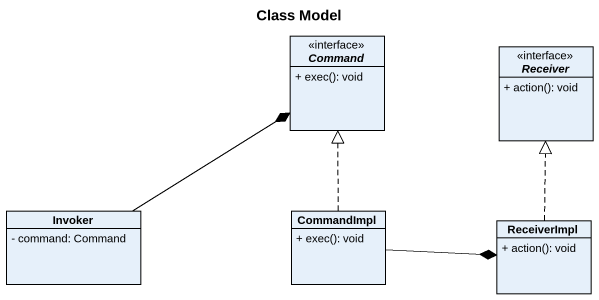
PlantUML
@startuml
title Class Model
hide circle
hide empty members
skinparam classAttributeIconSize 0
interface Command <<interface>> {
  + exec(): void
}
interface Receiver <<interface>> {
  + action(): void
}
class Invoker {
  - command: Command
}
class CommandImpl {
  + exec(): void
}
class ReceiverImpl {
  + action(): void
}
Invoker -up-* Command
CommandImpl .up.|> Command
CommandImpl -right-* ReceiverImpl
ReceiverImpl .up.|> Receiver
@enduml
